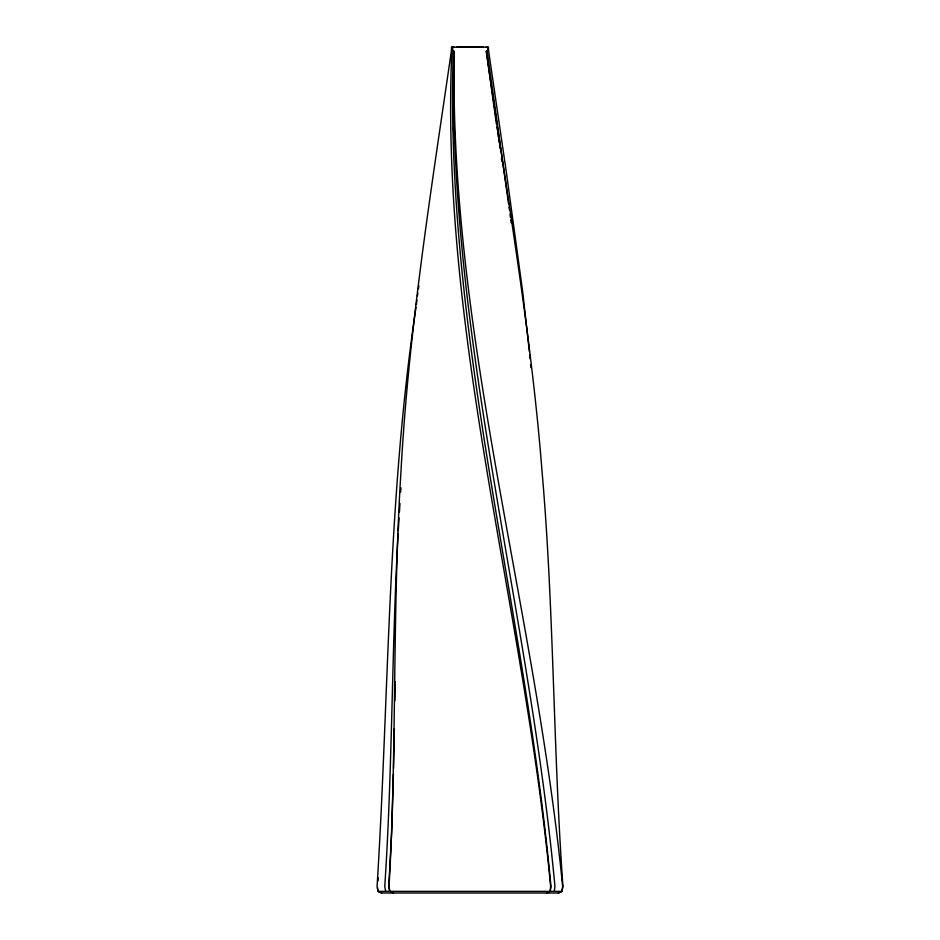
<?xml version="1.0" encoding="UTF-8"?>
<svg xmlns="http://www.w3.org/2000/svg" width="940" height="940" viewBox="0 0 940 940"><rect width="100%" height="100%" fill="white"/><g stroke="black" fill="none" stroke-linecap="round" stroke-linejoin="round"><path stroke-width="1.41" d="M454.055 51.03L454.055 51.535C447.322 333.665 528.973 607.216 554.952 886.432L554.259 891.355L550.064 891.355L377.986 891.355L377.069 886.443C389.137 693.368 387.397 499.128 415.985 307.345M453.245 51.03L453.245 51.535C444.138 333.606 525.331 607.334 550.946 886.432L550.299 891.355M452.61 51.03L452.763 47.188L451.599 47.188L451.811 51.03C439.697 333.536 524.273 607.228 550.652 886.443L550.064 891.355L546.951 893M394.894 700.841L395.27 681.77M393.543 768.321L394.342 728.712M393.413 774.184L391.663 832.864L388.749 886.432L389.618 891.355M398.113 533.626C391.557 651.15 392.568 768.979 384.754 886.432L385.67 891.355M398.266 530.724L399.077 517.834M399.43 512.112L399.97 503.523M400.675 492.066L400.945 487.766M377.986 880.815L378.303 877.901M416.361 304.478L416.925 300.189M417.478 295.889L417.853 293.033M377.528 887.666L378.068 891.355L381.64 893L558.36 893L561.932 891.355L562.649 886.443C535.165 607.017 449.461 334.053 454.126 51.535L451.717 51.03M418.453 288.733L418.864 285.866M558.36 893L562.014 891.355L562.931 886.443C553.108 748.452 554.036 609.895 542.098 472.021C531.065 330.927 506.214 191.501 486.332 51.535L488.624 51.03L506.214 171.315L522.663 291.6L529.408 351.736M451.599 47.188L451.306 51.535C430.99 191.231 408.536 330.88 400.945 472.021C392.25 610.013 396.986 748.428 389.019 886.443L389.853 891.355L393.049 893M483.313 47.165L456.687 47.165M485.733 47.188L487.625 47.188L487.766 51.03M453.879 47.188L486.121 47.188M488.13 47.188L487.237 47.188M554.259 891.355L561.932 891.355M452.375 47.188L454.267 47.188M378.068 891.355L381.64 893M488.401 47.188L488.553 51.03M496.426 124.056L486.309 51.03M496.849 126.924L497.26 129.791M497.671 132.657L498.294 136.946M498.717 139.813L499.128 142.68M499.539 145.536L499.963 148.403M501.42 158.425L501.831 161.292M508.611 204.25L487.085 51.03M509.01 207.117L509.421 209.972M510.021 214.273L510.42 217.14M510.82 219.995L511.219 222.862M529.678 354.603L530.066 358.892M530.583 364.626L530.841 367.493M453.538 127.617L453.597 130.554"/></g></svg>
